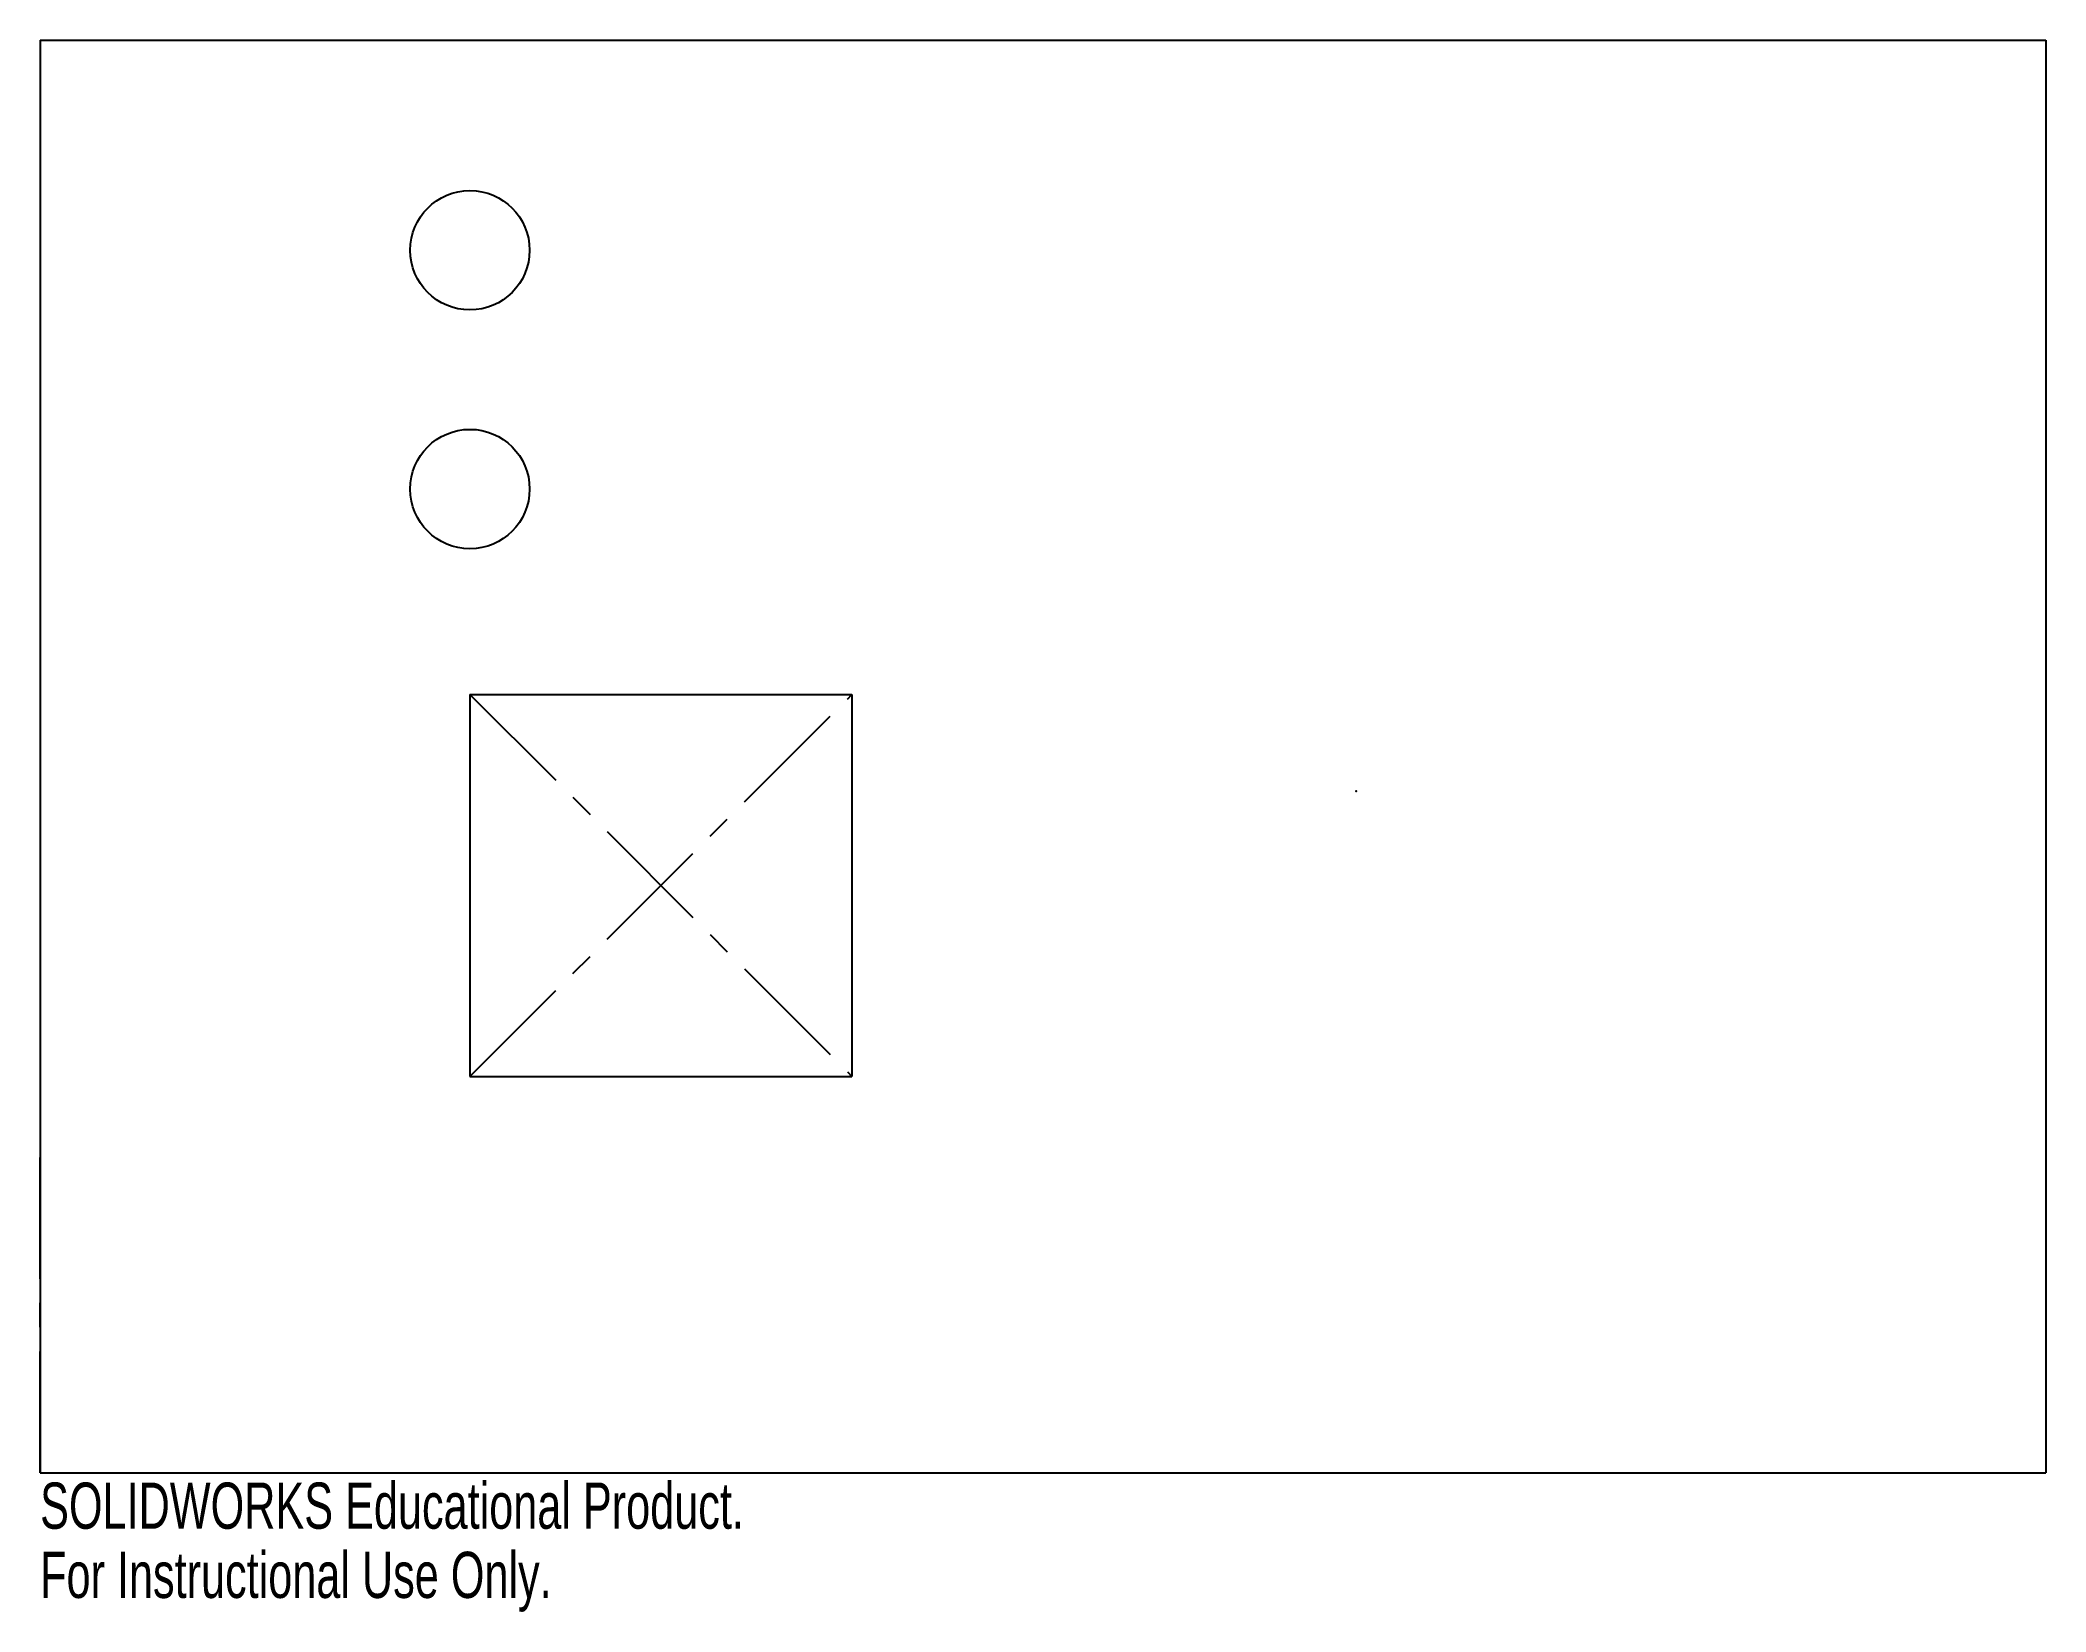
# Model space of a CAD drawing. Header units: millimetres. Extents: x -138 to 72, y -86 to 79.
import ezdxf

# ---------------------------------------------------------------- set-up
doc = ezdxf.new("R2010")
doc.units = ezdxf.units.MM
doc.header["$PDSIZE"] = -1
doc.linetypes.add('CENTERX2', pattern=[20.32, 12.7, -2.54, 2.54, -2.54])
doc.styles.add('SLDTEXTSTYLE0', font='TXT', dxfattribs={"width": 0.7})

msp = doc.modelspace()

# ---------------------------------------------------------------- linework, layer by layer
at = {"color": 7, "linetype": 'Continuous'}
for p, q in [((-137.77, 78.62), (72.23, 78.62)), ((-137.77, 78.62), (-137.77, -71.38)), ((72.23, 78.62), (72.23, -71.38)), ((-92.77, 10.12), (-52.77, 10.12)), ((-92.77, 10.12), (-92.77, -29.88)), ((-52.77, 10.12), (-52.77, -29.88)), ((-92.77, -29.88), (-52.77, -29.88)), ((-137.77, -71.38), (72.23, -71.38))]:
    msp.add_line(p, q, dxfattribs=at)
at = {"color": 7, "linetype": 'CENTERX2'}
for p, q in [((-92.77, 10.12), (-52.77, -29.88)), ((-92.77, -29.88), (-52.77, 10.12)), ((-137.77, -71.38), (-137.77, -37.95))]:
    msp.add_line(p, q, dxfattribs=at)
at = {"color": 7, "linetype": 'Continuous'}
for centre in [(-92.77, 56.62), (-92.77, 31.62)]:
    msp.add_circle(centre, 6.25, dxfattribs=at)
for p in [(0, 0), (-72.77, -9.88)]:
    msp.add_point(p, dxfattribs=at)

# ---------------------------------------------------------------- texts
at = {"color": 7, "linetype": 'Continuous', "char_height": 4.8336, "attachment_point": 1, "style": 'SLDTEXTSTYLE0'}
for s, insert in [('SOLIDWORKS Educational Product.', (-137.77, -72.4)), ('For Instructional Use Only.', (-137.77, -79.65))]:
    msp.add_mtext(s, dxfattribs=dict(at, insert=insert))

doc.saveas('drawing.dxf')
